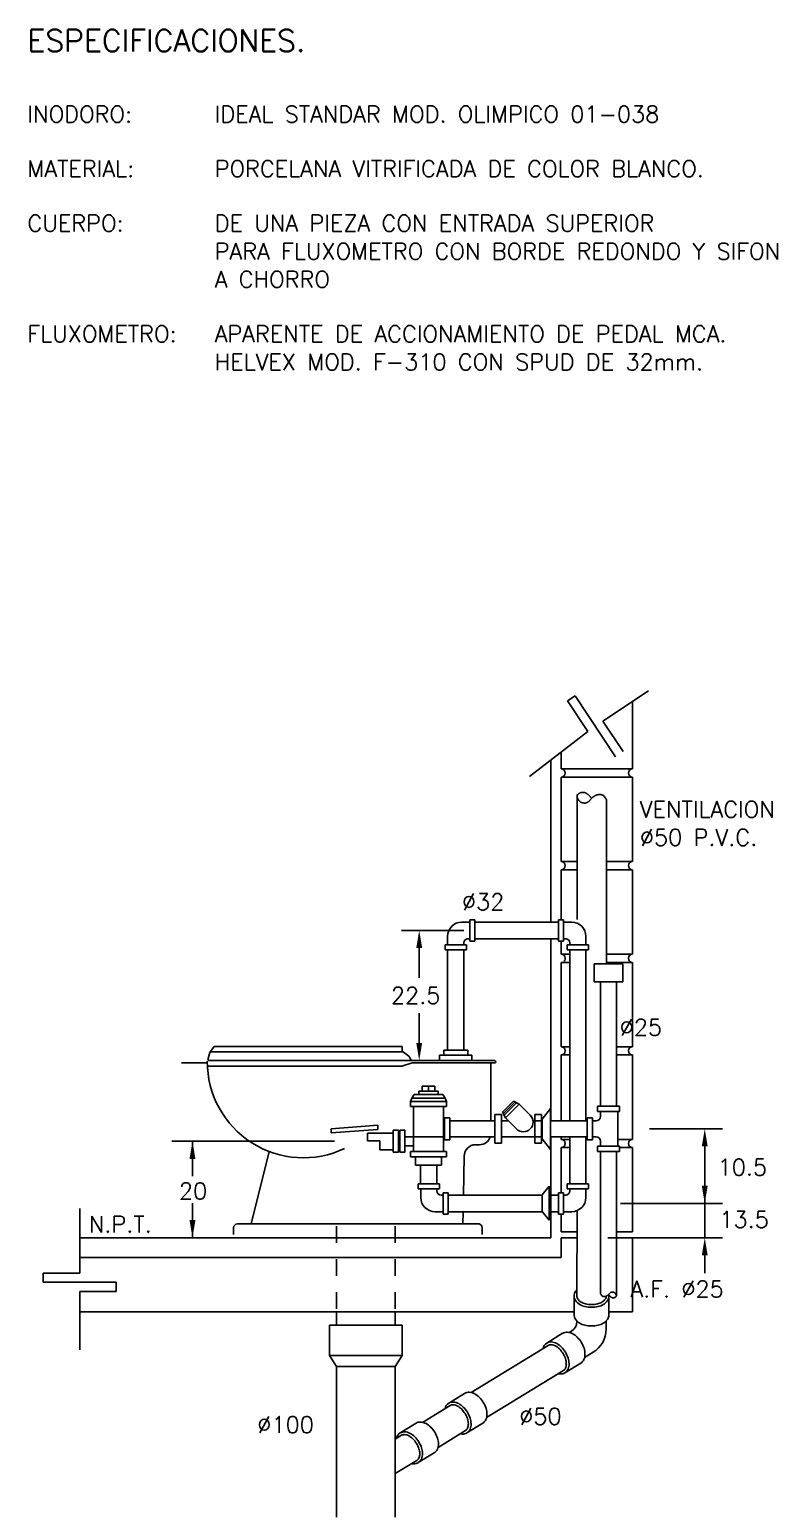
# Model space of a CAD drawing. Extents: x 145.7 to 190.5, y 293.8 to 329.7.
# Drawn here: x 173.53 to 178.06, y 320.44 to 329.41 of the extents above; entities that cross this region are included whole.
import ezdxf
from ezdxf.enums import TextEntityAlignment as Align

# ---------------------------------------------------------------- set-up
doc = ezdxf.new("R2010")
doc.units = 0
doc.header["$LTSCALE"] = 0.4
doc.header["$MEASUREMENT"] = 0
doc.linetypes.add('HIDDEN', pattern=[0.375, 0.25, -0.125])
doc.layers.add('A13', color=130, linetype='CONTINUOUS')
doc.layers.add('LETRAS', color=50, linetype='CONTINUOUS')
doc.styles.add('ROMANS', font='ROMANS.SHX', dxfattribs={"width": 1.5, "height": 0.3})

msp = doc.modelspace()

# ---------------------------------------------------------------- linework, layer by layer
at = {"layer": 'A13', "color": 20}
for p, q in [((177.2776, 325.4028), (177.0015, 325.2188)), ((176.8328, 325.3723), (176.7868, 325.3417)), ((176.7868, 325.3417), (176.9095, 325.1575)), ((177.0782, 325.004), (176.8328, 325.3723)), ((177.0015, 325.2188), (177.1242, 325.0347)), ((176.9095, 325.1575), (176.5572, 324.8834)), ((175.8857, 322.9771), (176.0026, 322.9771)), ((175.9442, 323.0076), (175.9442, 322.9771)), ((175.8349, 322.9136), (176.0535, 322.9136)), ((175.8425, 322.9339), (176.0458, 322.9339)), ((175.8578, 322.9568), (176.0306, 322.9568)), ((173.8299, 322.2666), (173.8299, 321.8744)), ((173.6086, 321.8744), (173.6086, 321.8191)), ((173.8299, 321.8744), (173.6086, 321.8744)), ((173.6086, 321.8191), (174.0512, 321.8191)), ((174.0512, 321.8191), (174.0512, 321.7638)), ((174.0512, 321.7638), (173.8299, 321.7638)), ((173.8299, 321.7638), (173.8299, 321.4095)), ((175.7838, 321.3748), (175.3448, 321.3748)), ((175.7425, 321.3087), (175.386, 321.3087))]:
    msp.add_line(p, q, dxfattribs=at)
at = {"layer": 'A13'}
for p, q in [((177.1807, 325.3383), (177.1807, 324.9295)), ((176.7484, 325.0322), (176.7484, 324.9295)), ((176.7484, 324.9295), (177.1807, 324.9295)), ((176.7484, 324.88), (176.7484, 324.3683)), ((176.7484, 324.88), (177.1807, 324.88)), ((177.1807, 324.88), (177.1807, 324.3683)), ((176.8448, 324.7639), (176.8449, 324.7652)), ((176.8448, 324.7626), (176.8448, 324.7639)), ((176.845, 324.7612), (176.8448, 324.7626)), ((176.8449, 324.7652), (176.8452, 324.7665)), ((176.8453, 324.7598), (176.845, 324.7612)), ((176.8452, 324.7665), (176.8456, 324.7678)), ((176.8457, 324.7584), (176.8453, 324.7598)), ((176.8456, 324.7678), (176.8461, 324.7691)), ((176.8462, 324.7569), (176.8457, 324.7584)), ((176.8461, 324.7691), (176.8468, 324.7704)), ((176.8468, 324.7554), (176.8462, 324.7569)), ((176.8468, 324.7704), (176.8476, 324.7718)), ((176.8474, 324.7539), (176.8468, 324.7554)), ((176.8476, 324.7718), (176.8485, 324.7732)), ((176.8485, 324.7732), (176.8496, 324.7746)), ((176.8496, 324.7746), (176.8508, 324.776)), ((176.8508, 324.776), (176.8522, 324.7774)), ((176.8522, 324.7774), (176.8537, 324.7788)), ((176.8537, 324.7788), (176.8554, 324.7801)), ((176.8554, 324.7801), (176.8572, 324.7814)), ((176.8572, 324.7814), (176.8592, 324.7825)), ((176.8592, 324.7825), (176.8613, 324.7836)), ((176.8613, 324.7836), (176.8636, 324.7845)), ((176.8636, 324.7845), (176.8659, 324.7853)), ((176.8659, 324.7853), (176.8683, 324.786)), ((176.8683, 324.786), (176.8707, 324.7866)), ((176.8707, 324.7866), (176.8732, 324.7871)), ((176.8732, 324.7871), (176.8756, 324.7874)), ((176.8756, 324.7874), (176.8781, 324.7877)), ((176.8781, 324.7877), (176.8804, 324.7878)), ((176.8804, 324.7878), (176.8827, 324.7878)), ((176.8827, 324.7878), (176.8849, 324.7876)), ((176.8849, 324.7876), (176.887, 324.7874)), ((176.887, 324.7874), (176.889, 324.7871)), ((176.889, 324.7871), (176.8909, 324.7867)), ((176.8909, 324.7867), (176.8928, 324.7862)), ((176.8928, 324.7862), (176.8946, 324.7856)), ((176.8946, 324.7856), (176.8962, 324.785)), ((176.8962, 324.785), (176.8978, 324.7842)), ((176.8978, 324.7842), (176.8994, 324.7835)), ((176.8994, 324.7835), (176.9009, 324.7826)), ((176.9009, 324.7826), (176.9023, 324.7816)), ((176.9023, 324.7816), (176.9038, 324.7806)), ((176.9038, 324.7806), (176.9054, 324.7795)), ((176.9054, 324.7795), (176.9069, 324.7782)), ((176.9069, 324.7782), (176.9086, 324.7769)), ((176.9086, 324.7769), (176.9102, 324.7755)), ((176.9102, 324.7755), (176.912, 324.774)), ((176.912, 324.774), (176.9137, 324.7725)), ((176.9137, 324.7725), (176.9154, 324.7709)), ((176.9154, 324.7709), (176.9172, 324.7693)), ((176.9172, 324.7693), (176.9188, 324.7677)), ((176.9188, 324.7677), (176.9205, 324.766)), ((176.9205, 324.766), (176.9221, 324.7643)), ((176.9221, 324.7643), (176.9236, 324.7627)), ((176.9236, 324.7627), (176.9251, 324.761)), ((176.9251, 324.761), (176.9265, 324.7592)), ((176.9265, 324.7592), (176.928, 324.7575)), ((176.928, 324.7575), (176.9295, 324.7556)), ((176.9295, 324.7556), (176.931, 324.7537)), ((176.9368, 324.7554), (176.9348, 324.7534)), ((176.939, 324.7573), (176.9368, 324.7554)), ((176.9411, 324.7592), (176.939, 324.7573)), ((176.9434, 324.761), (176.9411, 324.7592)), ((176.9456, 324.7626), (176.9434, 324.761)), ((176.948, 324.7642), (176.9456, 324.7626)), ((176.9503, 324.7656), (176.948, 324.7642)), ((176.9527, 324.767), (176.9503, 324.7656)), ((176.9551, 324.7682), (176.9527, 324.767)), ((176.9575, 324.7693), (176.9551, 324.7682)), ((176.96, 324.7703), (176.9575, 324.7693)), ((176.9625, 324.7712), (176.96, 324.7703)), ((176.9651, 324.7719), (176.9625, 324.7712)), ((176.9677, 324.7726), (176.9651, 324.7719)), ((176.9703, 324.7731), (176.9677, 324.7726)), ((176.973, 324.7736), (176.9703, 324.7731)), ((176.9757, 324.774), (176.973, 324.7736)), ((176.9785, 324.7742), (176.9757, 324.774)), ((176.9813, 324.7744), (176.9785, 324.7742)), ((176.9842, 324.7744), (176.9813, 324.7744)), ((176.9871, 324.7743), (176.9842, 324.7744)), ((176.99, 324.7739), (176.9871, 324.7743)), ((176.9929, 324.7733), (176.99, 324.7739)), ((176.9957, 324.7725), (176.9929, 324.7733)), ((176.9986, 324.7713), (176.9957, 324.7725)), ((177.0014, 324.7698), (176.9986, 324.7713)), ((177.0042, 324.7678), (177.0014, 324.7698)), ((177.0071, 324.7652), (177.0042, 324.7678)), ((177.0102, 324.7618), (177.0071, 324.7652)), ((177.0135, 324.7575), (177.0102, 324.7618)), ((177.0171, 324.7522), (177.0135, 324.7575)), ((176.8481, 324.7523), (176.8474, 324.7539)), ((176.8489, 324.7508), (176.8481, 324.7523)), ((176.8496, 324.7492), (176.8489, 324.7508)), ((176.8504, 324.7477), (176.8496, 324.7492)), ((176.8512, 324.7461), (176.8504, 324.7477)), ((176.852, 324.7446), (176.8512, 324.7461)), ((176.8529, 324.743), (176.852, 324.7446)), ((176.8538, 324.7415), (176.8529, 324.743)), ((176.8548, 324.74), (176.8538, 324.7415)), ((176.8558, 324.7386), (176.8548, 324.74)), ((176.857, 324.7371), (176.8558, 324.7386)), ((176.8583, 324.7357), (176.857, 324.7371)), ((176.8596, 324.7343), (176.8583, 324.7357)), ((176.8611, 324.733), (176.8596, 324.7343)), ((176.8627, 324.7317), (176.8611, 324.733)), ((176.8644, 324.7305), (176.8627, 324.7317)), ((176.8662, 324.7293), (176.8644, 324.7305)), ((176.8681, 324.7282), (176.8662, 324.7293)), ((176.8701, 324.7272), (176.8681, 324.7282)), ((176.8722, 324.7263), (176.8701, 324.7272)), ((176.8744, 324.7256), (176.8722, 324.7263)), ((176.8766, 324.7249), (176.8744, 324.7256)), ((176.8789, 324.7243), (176.8766, 324.7249)), ((176.8812, 324.7238), (176.8789, 324.7243)), ((176.8836, 324.7234), (176.8812, 324.7238)), ((176.886, 324.7231), (176.8836, 324.7234)), ((176.8884, 324.723), (176.886, 324.7231)), ((176.8907, 324.7229), (176.8884, 324.723)), ((176.8931, 324.723), (176.8907, 324.7229)), ((176.8954, 324.7232), (176.8931, 324.723)), ((176.8977, 324.7235), (176.8954, 324.7232)), ((176.8999, 324.7239), (176.8977, 324.7235)), ((176.9021, 324.7245), (176.8999, 324.7239)), ((176.9043, 324.7253), (176.9021, 324.7245)), ((176.9063, 324.7262), (176.9043, 324.7253)), ((176.9084, 324.7273), (176.9063, 324.7262)), ((176.9103, 324.7285), (176.9084, 324.7273)), ((176.9122, 324.7299), (176.9103, 324.7285)), ((176.9141, 324.7314), (176.9122, 324.7299)), ((176.9159, 324.733), (176.9141, 324.7314)), ((176.9177, 324.7348), (176.9159, 324.733)), ((176.9195, 324.7366), (176.9177, 324.7348)), ((176.9214, 324.7386), (176.9195, 324.7366)), ((176.9232, 324.7406), (176.9214, 324.7386)), ((176.925, 324.7427), (176.9232, 324.7406)), ((176.9269, 324.7448), (176.925, 324.7427)), ((176.9288, 324.747), (176.9269, 324.7448)), ((176.9308, 324.7491), (176.9288, 324.747)), ((176.9327, 324.7513), (176.9308, 324.7491)), ((176.931, 324.7537), (176.9326, 324.7518)), ((176.9348, 324.7534), (176.9327, 324.7513)), ((177.0211, 324.7456), (177.0171, 324.7522)), ((177.0233, 324.7417), (177.0211, 324.7456)), ((176.7484, 324.3683), (176.8447, 324.3683)), ((176.7484, 324.3188), (176.7484, 324.0157)), ((176.7484, 324.3188), (176.8447, 324.3188)), ((177.023, 324.3683), (177.1807, 324.3683)), ((177.023, 324.3188), (177.1807, 324.3188)), ((177.1807, 324.3188), (177.1807, 323.8072)), ((176.1957, 324.0012), (176.146, 324.0012)), ((176.1957, 324.0012), (176.177, 324.0012)), ((176.1957, 324.0157), (176.1957, 323.8866)), ((176.2258, 324.0157), (176.1957, 324.0157)), ((176.2258, 323.8866), (176.2258, 324.0157)), ((176.2258, 324.0012), (176.7327, 324.0012)), ((176.7327, 323.8866), (176.7327, 324.0157)), ((176.7327, 324.0157), (176.7628, 324.0157)), ((176.7628, 324.0157), (176.7628, 323.8866)), ((176.7628, 324.0012), (176.8125, 324.0012)), ((176.7628, 324.0012), (176.7815, 324.0012)), ((176.0445, 323.8632), (176.1736, 323.8632)), ((176.0445, 323.833), (176.0445, 323.8632)), ((176.0602, 323.8632), (176.0602, 323.9154)), ((176.1578, 323.8632), (176.1578, 323.8752)), ((176.1736, 323.8632), (176.1736, 323.833)), ((176.1957, 323.901), (176.177, 323.901)), ((176.1957, 323.901), (176.1837, 323.901)), ((176.1957, 323.8866), (176.2258, 323.8866)), ((176.2258, 323.901), (176.7327, 323.901)), ((176.7628, 323.8866), (176.7327, 323.8866)), ((176.7484, 323.8866), (176.7484, 323.8072)), ((176.7628, 323.901), (176.7748, 323.901)), ((176.7628, 323.901), (176.7815, 323.901)), ((176.914, 323.8632), (176.7849, 323.8632)), ((176.7849, 323.8632), (176.7849, 323.833)), ((176.8007, 323.8632), (176.8007, 323.8752)), ((176.8983, 323.8632), (176.8983, 323.9154)), ((176.914, 323.833), (176.914, 323.8632)), ((176.1736, 323.833), (176.0445, 323.833)), ((176.0602, 323.2246), (176.0602, 323.833)), ((176.1578, 323.2246), (176.1578, 323.833)), ((176.7484, 323.8072), (176.8007, 323.8072)), ((176.7849, 323.833), (176.914, 323.833)), ((176.8007, 322.7967), (176.8007, 323.833)), ((176.8983, 322.7967), (176.8983, 323.833)), ((177.023, 323.8072), (177.1807, 323.8072)), ((176.7484, 323.7576), (176.8007, 323.7576)), ((176.7484, 323.7576), (176.7484, 323.246)), ((177.023, 323.7576), (177.1807, 323.7576)), ((177.1807, 323.7576), (177.1807, 323.246)), ((174.6445, 323.2486), (174.6178, 323.2107)), ((175.7839, 323.2486), (174.6445, 323.2486)), ((175.7839, 323.2486), (175.7839, 323.2143)), ((176.7484, 323.246), (176.8007, 323.246)), ((177.0852, 323.246), (177.1807, 323.246)), ((174.6033, 323.148), (174.4459, 323.148)), ((174.6178, 323.2107), (174.6056, 323.1662)), ((176.3428, 323.1628), (174.6056, 323.1628)), ((175.7839, 323.2143), (174.6204, 323.2143)), ((175.8459, 323.1479), (175.7824, 323.1285)), ((176.3428, 323.1479), (175.8459, 323.1479)), ((176.0118, 323.1946), (176.2062, 323.1946)), ((176.0118, 323.1628), (176.0118, 323.1946)), ((176.2062, 323.1628), (176.0118, 323.1628)), ((176.0364, 323.2246), (176.1817, 323.2246)), ((176.0364, 323.1946), (176.0364, 323.2246)), ((176.1817, 323.1946), (176.0364, 323.1946)), ((176.1817, 323.2246), (176.1817, 323.1946)), ((176.2062, 323.1946), (176.2062, 323.1628)), ((176.3218, 323.1479), (176.3218, 322.7967)), ((176.7484, 323.1965), (176.7484, 322.7967)), ((176.7484, 323.1965), (176.8007, 323.1965)), ((177.0832, 323.1965), (177.1807, 323.1965)), ((177.1807, 323.1965), (177.1807, 322.6848)), ((175.7824, 323.1285), (174.6056, 323.1285)), ((175.8857, 322.9771), (175.8857, 322.9568)), ((175.906, 323.0076), (175.906, 322.9771)), ((175.906, 323.0076), (175.9823, 323.0076)), ((175.9823, 323.0076), (175.9823, 322.9771)), ((176.0026, 322.9771), (176.0026, 322.9568)), ((175.8349, 322.9136), (175.8425, 322.9339)), ((175.8349, 322.9136), (175.8349, 322.8831)), ((175.8349, 322.8831), (175.8705, 322.8831)), ((175.8425, 322.9339), (175.8578, 322.9568)), ((175.8542, 322.8831), (176.0342, 322.8831)), ((175.8542, 322.6103), (175.8542, 322.8831)), ((176.0179, 322.8831), (175.8705, 322.8831)), ((176.0179, 322.8831), (176.0535, 322.8831)), ((176.0306, 322.9568), (176.0458, 322.9339)), ((176.0342, 322.8831), (176.0342, 322.6103)), ((176.0458, 322.9339), (176.0535, 322.9136)), ((176.0535, 322.9136), (176.0535, 322.8831)), ((176.3928, 322.849), (176.4595, 322.9156)), ((176.3973, 322.8402), (176.4682, 322.9111)), ((176.4029, 322.8305), (176.4779, 322.9055)), ((176.4102, 322.8149), (176.4935, 322.8982)), ((176.4935, 322.8982), (176.4595, 322.9156)), ((176.4935, 322.8982), (176.5607, 322.831)), ((176.6328, 322.8076), (176.684, 322.8714)), ((176.684, 322.6235), (176.684, 322.8714)), ((176.0734, 322.7967), (176.3461, 322.7967)), ((176.3868, 322.7967), (176.4284, 322.7967)), ((176.4102, 322.8149), (176.3928, 322.849)), ((176.4774, 322.7477), (176.4102, 322.8149)), ((176.5775, 322.7967), (176.5878, 322.7967)), ((176.5775, 322.7967), (176.6328, 322.7967)), ((176.6328, 322.6874), (176.6328, 322.8076)), ((176.684, 322.7967), (176.907, 322.7967)), ((176.9383, 322.7967), (176.9611, 322.7967)), ((176.9875, 322.8545), (176.9875, 322.8232)), ((177.0914, 322.8545), (177.0914, 322.6433)), ((175.3549, 322.7493), (175.6375, 322.7704)), ((175.3549, 322.7235), (175.3549, 322.7493)), ((175.6375, 322.7445), (175.3549, 322.7235)), ((175.5739, 322.7221), (175.5739, 322.6754)), ((175.7309, 322.7221), (175.5739, 322.7221)), ((175.6375, 322.7704), (175.6375, 322.7445)), ((175.7695, 322.701), (175.7621, 322.701)), ((175.8542, 322.701), (175.8008, 322.701)), ((176.0342, 322.701), (175.8542, 322.701)), ((176.0734, 322.701), (176.3461, 322.701)), ((176.3868, 322.701), (176.6328, 322.701)), ((176.684, 322.701), (176.907, 322.701)), ((176.7484, 322.701), (176.7484, 322.6848)), ((176.8007, 322.4148), (176.8007, 322.701)), ((176.8983, 322.4148), (176.8983, 322.701)), ((176.9383, 322.701), (176.9611, 322.701)), ((174.9776, 322.6114), (174.8682, 322.172)), ((175.5739, 322.6754), (175.6495, 322.6754)), ((175.6495, 322.6754), (175.6495, 322.621)), ((175.6495, 322.621), (175.7309, 322.621)), ((175.7695, 322.6456), (175.7621, 322.6456)), ((175.8542, 322.6456), (175.8008, 322.6456)), ((175.8349, 322.6103), (175.8349, 322.5792)), ((175.8349, 322.6103), (176.0535, 322.6103)), ((176.0535, 322.6103), (176.0535, 322.5792)), ((176.2532, 322.6522), (176.2288, 322.6522)), ((176.6328, 322.6874), (176.684, 322.6235)), ((176.7484, 322.6848), (176.8007, 322.6848)), ((176.7484, 322.6353), (176.7484, 322.3612)), ((176.7484, 322.6353), (176.8007, 322.6353)), ((176.8983, 322.6848), (176.907, 322.6848)), ((176.9875, 322.6746), (176.9875, 322.6433)), ((177.0914, 322.6848), (177.1807, 322.6848)), ((177.1024, 322.6353), (177.1807, 322.6353)), ((177.1807, 322.6353), (177.1807, 322.1236)), ((176.0535, 322.5792), (175.8349, 322.5792)), ((175.8656, 322.5288), (175.8656, 322.5792)), ((175.8656, 322.5792), (176.0227, 322.5792)), ((176.0227, 322.5288), (175.8656, 322.5288)), ((175.8963, 322.4148), (175.8963, 322.5288)), ((175.994, 322.4148), (175.994, 322.5288)), ((176.0227, 322.5792), (176.0227, 322.5288)), ((176.1558, 322.3468), (176.1602, 322.5836)), ((175.8816, 322.4148), (175.8816, 322.3847)), ((176.0107, 322.4148), (175.8816, 322.4148)), ((175.8816, 322.3847), (176.0107, 322.3847)), ((175.8973, 322.3847), (175.8973, 322.3324)), ((175.9949, 322.3847), (175.9949, 322.3726)), ((176.0107, 322.3847), (176.0107, 322.4148)), ((176.0328, 322.3468), (176.0208, 322.3468)), ((176.0328, 322.3612), (176.0629, 322.3612)), ((176.0328, 322.2321), (176.0328, 322.3612)), ((176.0629, 322.3612), (176.0629, 322.2321)), ((176.0629, 322.3468), (176.6335, 322.3468)), ((176.6335, 322.3482), (176.6762, 322.4014)), ((176.6335, 322.248), (176.6335, 322.3482)), ((176.6762, 322.1948), (176.6762, 322.4014)), ((176.6762, 322.3468), (176.7327, 322.3468)), ((176.7327, 322.3612), (176.7327, 322.2321)), ((176.7628, 322.3612), (176.7327, 322.3612)), ((176.7628, 322.2321), (176.7628, 322.3612)), ((176.7628, 322.3468), (176.7815, 322.3468)), ((176.7628, 322.3468), (176.7748, 322.3468)), ((176.7849, 322.4148), (176.914, 322.4148)), ((176.7849, 322.3847), (176.7849, 322.4148)), ((176.914, 322.3847), (176.7849, 322.3847)), ((176.8007, 322.3847), (176.8007, 322.3726)), ((176.8983, 322.3847), (176.8983, 322.3324)), ((176.914, 322.4148), (176.914, 322.3847)), ((176.0328, 322.2466), (175.9831, 322.2466)), ((176.0629, 322.2466), (176.6347, 322.2466)), ((176.1526, 322.172), (176.154, 322.2466)), ((176.6335, 322.248), (176.6762, 322.1948)), ((176.6762, 322.2466), (176.7327, 322.2466)), ((176.7628, 322.2466), (176.7815, 322.2466)), ((176.7628, 322.2466), (176.8125, 322.2466)), ((176.2524, 322.172), (174.7888, 322.172)), ((176.0629, 322.2321), (176.0328, 322.2321)), ((176.7327, 322.2321), (176.7628, 322.2321)), ((176.7484, 322.2321), (176.7484, 322.1236)), ((174.7623, 322.1491), (174.7623, 322.1076)), ((176.2695, 322.1491), (176.2695, 322.1076)), ((176.7484, 322.1236), (176.8444, 322.1236)), ((177.0852, 322.1236), (177.1807, 322.1236)), ((176.8268, 321.6221), (176.8271, 321.7354)), ((176.9871, 321.7496), (176.9882, 321.7474)), ((176.9882, 321.7474), (176.9904, 321.7439)), ((176.9904, 321.7439), (176.9923, 321.741)), ((176.9923, 321.741), (176.9941, 321.7387)), ((176.9941, 321.7387), (176.9958, 321.7369)), ((176.9958, 321.7369), (176.9974, 321.7355)), ((176.9974, 321.7355), (176.9989, 321.7344)), ((176.9989, 321.7344), (177.0004, 321.7336)), ((177.0004, 321.7336), (177.0019, 321.7329)), ((177.0019, 321.7329), (177.0035, 321.7325)), ((177.0035, 321.7325), (177.005, 321.7322)), ((177.005, 321.7322), (177.0066, 321.732)), ((177.0066, 321.732), (177.0081, 321.7319)), ((177.0081, 321.7319), (177.0097, 321.7319)), ((177.0097, 321.7319), (177.0112, 321.732)), ((177.0112, 321.732), (177.0127, 321.7321)), ((177.0127, 321.7321), (177.0142, 321.7323)), ((177.0142, 321.7323), (177.0156, 321.7326)), ((177.0156, 321.7326), (177.017, 321.7329)), ((177.017, 321.7329), (177.0184, 321.7332)), ((177.0184, 321.7332), (177.0198, 321.7337)), ((177.0198, 321.7337), (177.0212, 321.7341)), ((177.0212, 321.7341), (177.0225, 321.7346)), ((177.0225, 321.7346), (177.0238, 321.7352)), ((177.0238, 321.7352), (177.0251, 321.7359)), ((177.0251, 321.7359), (177.0264, 321.7366)), ((177.0264, 321.7366), (177.0277, 321.7374)), ((177.0277, 321.7374), (177.0289, 321.7382)), ((177.0289, 321.7382), (177.0301, 321.7391)), ((177.0301, 321.7391), (177.0313, 321.7401)), ((177.0313, 321.7401), (177.0325, 321.7411)), ((177.0325, 321.7411), (177.0337, 321.7422)), ((177.0337, 321.7422), (177.0348, 321.7432)), ((177.0348, 321.7432), (177.0359, 321.7444)), ((177.0359, 321.7444), (177.0369, 321.7455)), ((177.0368, 321.743), (177.0359, 321.7441)), ((177.0376, 321.742), (177.0368, 321.743)), ((177.0369, 321.7455), (177.038, 321.7467)), ((177.0384, 321.741), (177.0376, 321.742)), ((177.038, 321.7467), (177.039, 321.7478)), ((177.0381, 321.6216), (177.0383, 321.7409)), ((177.0392, 321.7401), (177.0384, 321.741)), ((177.039, 321.7478), (177.04, 321.749)), ((177.04, 321.7391), (177.0392, 321.7401)), ((177.04, 321.749), (177.041, 321.7501)), ((177.0408, 321.7382), (177.04, 321.7391)), ((177.0416, 321.7373), (177.0408, 321.7382)), ((177.041, 321.7501), (177.042, 321.7512)), ((177.0425, 321.7364), (177.0416, 321.7373)), ((177.042, 321.7512), (177.043, 321.7523)), ((177.0434, 321.7355), (177.0425, 321.7364)), ((177.043, 321.7523), (177.044, 321.7533)), ((177.0443, 321.7347), (177.0434, 321.7355)), ((177.044, 321.7533), (177.0449, 321.7542)), ((177.0452, 321.7338), (177.0443, 321.7347)), ((177.0449, 321.7542), (177.0459, 321.7551)), ((177.0461, 321.7329), (177.0452, 321.7338)), ((177.0459, 321.7551), (177.0469, 321.7559)), ((177.0471, 321.7321), (177.0461, 321.7329)), ((177.0469, 321.7559), (177.048, 321.7566)), ((177.048, 321.7313), (177.0471, 321.7321)), ((177.048, 321.7566), (177.049, 321.7573)), ((177.0489, 321.7305), (177.048, 321.7313)), ((177.0498, 321.7298), (177.0489, 321.7305)), ((177.049, 321.7573), (177.0501, 321.7579)), ((177.0506, 321.7292), (177.0498, 321.7298)), ((177.0501, 321.7579), (177.0512, 321.7584)), ((177.0514, 321.7286), (177.0506, 321.7292)), ((177.0512, 321.7584), (177.0524, 321.7588)), ((177.0523, 321.728), (177.0514, 321.7286)), ((177.0531, 321.7275), (177.0523, 321.728)), ((177.0524, 321.7588), (177.0536, 321.7591)), ((177.0539, 321.727), (177.0531, 321.7275)), ((177.0536, 321.7591), (177.0548, 321.7593)), ((177.0547, 321.7266), (177.0539, 321.727)), ((177.0555, 321.7262), (177.0547, 321.7266)), ((177.0548, 321.7593), (177.056, 321.7595)), ((177.0564, 321.7259), (177.0555, 321.7262)), ((177.056, 321.7595), (177.0572, 321.7596)), ((177.0574, 321.7256), (177.0564, 321.7259)), ((177.0572, 321.7596), (177.0585, 321.7597)), ((177.0584, 321.7253), (177.0574, 321.7256)), ((177.0594, 321.7251), (177.0584, 321.7253)), ((177.0585, 321.7597), (177.0598, 321.7596)), ((177.0605, 321.7249), (177.0594, 321.7251)), ((177.0598, 321.7596), (177.0611, 321.7595)), ((177.0617, 321.7248), (177.0605, 321.7249)), ((177.0611, 321.7595), (177.0623, 321.7594)), ((177.0629, 321.7247), (177.0617, 321.7248)), ((177.0623, 321.7594), (177.0636, 321.7592)), ((177.0641, 321.7247), (177.0629, 321.7247)), ((177.0636, 321.7592), (177.0649, 321.7589)), ((177.0653, 321.7248), (177.0641, 321.7247)), ((177.0649, 321.7589), (177.0661, 321.7586)), ((177.0666, 321.7249), (177.0653, 321.7248)), ((177.0661, 321.7586), (177.0673, 321.7582)), ((177.068, 321.7251), (177.0666, 321.7249)), ((177.0673, 321.7582), (177.0685, 321.7578)), ((177.0693, 321.7253), (177.068, 321.7251)), ((177.0685, 321.7578), (177.0696, 321.7573)), ((177.0706, 321.7256), (177.0693, 321.7253)), ((177.0696, 321.7573), (177.0707, 321.7568)), ((177.0719, 321.726), (177.0706, 321.7256)), ((177.0707, 321.7568), (177.0717, 321.7562)), ((177.0717, 321.7562), (177.0727, 321.7556)), ((177.0732, 321.7265), (177.0719, 321.726)), ((177.0727, 321.7556), (177.0736, 321.7549)), ((177.0744, 321.727), (177.0732, 321.7265)), ((177.0736, 321.7549), (177.0745, 321.7542)), ((177.0755, 321.7275), (177.0744, 321.727)), ((177.0745, 321.7542), (177.0753, 321.7535)), ((177.0753, 321.7535), (177.076, 321.7528)), ((177.0766, 321.7282), (177.0755, 321.7275)), ((177.076, 321.7528), (177.0767, 321.752)), ((177.0775, 321.7288), (177.0766, 321.7282)), ((177.0767, 321.752), (177.0773, 321.7512)), ((177.0773, 321.7512), (177.0779, 321.7504)), ((177.0784, 321.7295), (177.0775, 321.7288)), ((177.0779, 321.7504), (177.0784, 321.7496)), ((177.0784, 321.7496), (177.0789, 321.7488)), ((177.0793, 321.7303), (177.0784, 321.7295)), ((177.0789, 321.7488), (177.0794, 321.748)), ((177.08, 321.731), (177.0793, 321.7303)), ((177.0794, 321.748), (177.0798, 321.7471)), ((177.0798, 321.7471), (177.0802, 321.7463)), ((177.0807, 321.7318), (177.08, 321.731)), ((177.0802, 321.7463), (177.0807, 321.7455)), ((177.0807, 321.7455), (177.0811, 321.7446)), ((177.0813, 321.7326), (177.0807, 321.7318)), ((177.0811, 321.7446), (177.0815, 321.7438)), ((177.0818, 321.7333), (177.0813, 321.7326)), ((177.0815, 321.7438), (177.0819, 321.743)), ((177.0822, 321.734), (177.0818, 321.7333)), ((177.0819, 321.743), (177.0822, 321.7421)), ((177.0822, 321.7421), (177.0825, 321.7413)), ((177.0826, 321.7348), (177.0822, 321.734)), ((177.0825, 321.7413), (177.0828, 321.7405)), ((177.0828, 321.7355), (177.0826, 321.7348)), ((177.0828, 321.7405), (177.083, 321.7398)), ((177.0831, 321.7362), (177.0828, 321.7355)), ((177.083, 321.7398), (177.0832, 321.739)), ((177.0832, 321.7368), (177.0831, 321.7362)), ((177.0832, 321.739), (177.0833, 321.7383)), ((177.0833, 321.7375), (177.0832, 321.7368)), ((177.0833, 321.7383), (177.0833, 321.7375)), ((175.386, 321.6395), (175.386, 321.5596)), ((175.7425, 321.6395), (175.7425, 321.5596)), ((175.3448, 321.5596), (175.3448, 321.3748)), ((175.7838, 321.5596), (175.3448, 321.5596)), ((175.7838, 321.5596), (175.7838, 321.3748)), ((176.8431, 321.5795), (176.8431, 321.5854)), ((177.0213, 321.5349), (177.0214, 321.5848)), ((176.6692, 321.4361), (176.203, 321.1504)), ((176.7572, 321.5094), (176.6606, 321.4502)), ((176.8116, 321.5234), (176.7972, 321.5145)), ((175.386, 321.3087), (175.3448, 321.3748)), ((175.7838, 321.3748), (175.7425, 321.3087)), ((176.9425, 321.3945), (176.8903, 321.3625)), ((175.386, 321.3087), (175.386, 320.3961)), ((175.7425, 321.3087), (175.7425, 320.3961)), ((176.7623, 321.2841), (176.2962, 320.9984)), ((176.8676, 321.3292), (176.771, 321.27)), ((176.163, 321.1453), (176.0614, 321.083)), ((176.0751, 321.072), (175.9087, 320.97)), ((175.8687, 320.9649), (175.7671, 320.9026)), ((176.1682, 320.92), (176.0019, 320.818)), ((176.2734, 320.9651), (176.1768, 320.9059)), ((175.7808, 320.8916), (175.7425, 320.8682)), ((175.7808, 320.8916), (175.7671, 320.8832)), ((175.8739, 320.7396), (175.7425, 320.6591)), ((175.9791, 320.7848), (175.8825, 320.7256))]:
    msp.add_line(p, q, dxfattribs=at)
at = {"layer": 'A13', "color": 50}
for p, q in [((176.6856, 324.9833), (176.6856, 324.0012)), ((176.6856, 323.901), (176.6856, 322.7967)), ((176.6856, 322.701), (176.6856, 322.0888)), ((173.8299, 322.0888), (176.6856, 322.0888))]:
    msp.add_line(p, q, dxfattribs=at)
at = {"layer": 'A13', "linetype": 'Continuous'}
for p, q in [((176.8447, 324.0182), (176.8447, 324.7757)), ((177.023, 323.7492), (177.023, 324.7423)), ((176.949, 323.7492), (177.1217, 323.7492)), ((176.949, 323.6385), (176.949, 323.7492)), ((177.1217, 323.7492), (177.1217, 323.6385)), ((177.1217, 323.6385), (176.949, 323.6385)), ((176.9875, 323.6385), (176.9875, 322.8857)), ((177.0832, 323.6385), (177.0832, 322.8857)), ((177.1024, 322.8857), (176.9683, 322.8857)), ((176.9683, 322.8857), (176.9683, 322.8545)), ((177.1024, 322.8545), (177.1024, 322.8857)), ((176.0421, 322.8159), (176.0734, 322.8159)), ((176.0421, 322.7748), (176.0421, 322.8159)), ((176.0421, 322.7033), (176.0421, 322.7944)), ((176.0734, 322.8159), (176.0734, 322.6819)), ((176.3461, 322.8358), (176.3868, 322.8358)), ((176.3461, 322.7824), (176.3461, 322.8358)), ((176.3461, 322.6895), (176.3461, 322.8079)), ((176.3868, 322.8358), (176.3868, 322.6616)), ((176.5878, 322.8358), (176.6284, 322.8358)), ((176.5878, 322.7824), (176.5878, 322.8358)), ((176.5878, 322.6895), (176.5878, 322.8079)), ((176.6284, 322.8358), (176.6284, 322.6616)), ((176.907, 322.6819), (176.907, 322.8159)), ((176.907, 322.8159), (176.9383, 322.8159)), ((176.9383, 322.8159), (176.9383, 322.6819)), ((176.9683, 322.8545), (177.1024, 322.8545)), ((175.7309, 322.7404), (175.7621, 322.7404)), ((175.7309, 322.6993), (175.7309, 322.7404)), ((175.7309, 322.6278), (175.7309, 322.7189)), ((175.7621, 322.7404), (175.7621, 322.6064)), ((175.7695, 322.7404), (175.8008, 322.7404)), ((175.7695, 322.6993), (175.7695, 322.7404)), ((175.7695, 322.6278), (175.7695, 322.7189)), ((175.8008, 322.7404), (175.8008, 322.6064)), ((176.0421, 322.6819), (176.0421, 322.7168)), ((176.3461, 322.6616), (176.3461, 322.7069)), ((176.5878, 322.6616), (176.5878, 322.7069)), ((175.7309, 322.6064), (175.7309, 322.6413)), ((175.7621, 322.6064), (175.7309, 322.6064)), ((175.7695, 322.6064), (175.7695, 322.6413)), ((175.8008, 322.6064), (175.7695, 322.6064)), ((176.0734, 322.6819), (176.0421, 322.6819)), ((176.3868, 322.6616), (176.3461, 322.6616)), ((176.6284, 322.6616), (176.5878, 322.6616)), ((176.9383, 322.6819), (176.907, 322.6819)), ((176.9683, 322.612), (176.9683, 322.6433)), ((176.9683, 322.6433), (177.1024, 322.6433)), ((177.1024, 322.612), (176.9683, 322.612)), ((176.9875, 322.612), (176.9875, 321.7488)), ((177.0832, 322.612), (177.0832, 321.7372)), ((177.1024, 322.6433), (177.1024, 322.612)), ((176.8436, 321.7354), (176.8447, 322.2529))]:
    msp.add_line(p, q, dxfattribs=at)
at = {"layer": 'A13', "color": 20, "linetype": 'ByBlock'}
for p, q in [((176.1586, 323.9511), (175.7809, 323.9511)), ((175.8878, 323.8442), (175.8878, 323.6639)), ((175.8878, 323.2698), (175.8878, 323.45)), ((177.2835, 322.7489), (177.7259, 322.7489)), ((174.3872, 322.6734), (175.3748, 322.6734)), ((174.5132, 322.6734), (174.5132, 322.4621)), ((177.619, 322.6419), (177.619, 322.0888)), ((177.619, 322.4036), (177.619, 322.5106)), ((174.5132, 322.2979), (174.5132, 322.0888)), ((177.108, 322.2967), (177.7259, 322.2967)), ((177.108, 322.2967), (177.7259, 322.2967)), ((173.925, 322.0888), (174.6201, 322.0888)), ((177.0308, 322.0888), (177.7259, 322.0888)), ((177.619, 321.9818), (177.619, 321.8749))]:
    msp.add_line(p, q, dxfattribs=at)
at = {"layer": 'A13', "linetype": 'ByBlock'}
msp.add_line((176.1586, 323.1628), (175.7809, 323.1628), dxfattribs=at)
at = {"layer": 'A13', "linetype": 'HIDDEN'}
for p, q in [((175.386, 322.1585), (175.386, 321.6395)), ((175.7425, 322.1585), (175.7425, 321.6395))]:
    msp.add_line(p, q, dxfattribs=at)
at = {"layer": 'A13', "color": 90}
for p, q in [((176.7484, 322.0888), (176.7484, 321.9696)), ((176.7484, 322.0888), (176.8444, 322.0888)), ((177.0852, 322.0888), (177.1807, 322.0888)), ((177.1807, 322.0888), (177.1807, 321.6395)), ((173.8299, 321.9696), (176.7484, 321.9696)), ((173.8299, 321.6395), (176.8268, 321.6395)), ((177.0381, 321.6395), (177.1807, 321.6395))]:
    msp.add_line(p, q, dxfattribs=at)
at = {"layer": 'A13'}
for centre, radius, start, end in [((176.7484, 324.9048), 0.0248, 270, 90), ((177.1807, 324.9048), 0.0248, 90, 270), ((176.7484, 324.3436), 0.0248, 270, 90), ((177.1807, 324.3436), 0.0248, 90, 270), ((176.146, 323.9154), 0.0858, 90, 180), ((176.8125, 323.9154), 0.0858, 0, 90), ((176.1837, 323.8752), 0.0258, 90, 180), ((176.7748, 323.8752), 0.0258, 0, 90), ((176.7484, 323.7824), 0.0248, 311.95041, 90), ((177.1807, 323.7824), 0.0248, 90, 270), ((176.7484, 323.2212), 0.0248, 270, 90), ((177.1807, 323.2212), 0.0248, 90, 270), ((175.1851, 323.155), 0.5819, 179.63045, 295.49048), ((175.7448, 323.1197), 0.1046, 24.36369, 68.06874), ((176.344, 323.1554), 0.00754, 260.72144, 99.27856), ((176.5191, 322.7894), 0.0589, 225, 45), ((176.9611, 322.8232), 0.0264, 270, 360), ((176.2532, 322.7208), 0.0686, 270, 343.27046), ((176.9611, 322.6746), 0.0264, 360, 90), ((176.2288, 322.5836), 0.0686, 90, 180), ((176.7484, 322.66), 0.0248, 270, 90), ((177.1807, 322.66), 0.0248, 90, 270), ((175.9831, 322.3324), 0.0858, 180, 270), ((176.0208, 322.3726), 0.0258, 180, 270), ((176.7748, 322.3726), 0.0258, 270, 360), ((176.8125, 322.3324), 0.0858, 270, 0), ((174.7852, 322.1491), 0.0229, 90, 180), ((176.2467, 322.1491), 0.0229, 360, 90), ((176.8745, 321.7353), 0.0474, 144.25908, 179.87128), ((176.8745, 321.7353), 0.0474, 179.87128, 215.48349), ((176.9023, 321.7551), 0.0816, 215.48349, 239.83019), ((176.9022, 321.7154), 0.0816, 135.87517, 144.25908), ((176.8745, 321.7353), 0.0309, 179.87128, 215.48349), ((176.9023, 321.7551), 0.0651, 215.48349, 239.83019), ((176.9632, 321.755), 0.0651, 299.91238, 324.25908), ((176.9632, 321.755), 0.0816, 299.91238, 324.25908), ((176.9909, 321.735), 0.0309, 324.25908, 359.87128), ((176.9909, 321.735), 0.0474, 324.25908, 359.87128), ((176.9909, 321.735), 0.0474, 359.87128, 13.0024), ((176.8742, 321.622), 0.0474, 179.87128, 215.48349), ((176.9207, 321.7868), 0.1183, 239.83019, 256.40033), ((176.9207, 321.7868), 0.1018, 239.83019, 256.40033), ((176.9329, 321.8372), 0.1701, 256.40033, 269.87128), ((176.9329, 321.8372), 0.1536, 256.40033, 269.87128), ((176.9329, 321.8372), 0.1701, 269.87128, 283.34224), ((176.9329, 321.8372), 0.1536, 269.87128, 283.34224), ((176.9449, 321.7868), 0.1018, 283.34224, 299.91238), ((176.9449, 321.7868), 0.1183, 283.34224, 299.91238), ((176.9906, 321.6218), 0.0474, 324.25908, 359.87128), ((176.7771, 321.5797), 0.066, 301.50236, 359.87128), ((176.902, 321.6418), 0.0816, 215.48349, 239.83019), ((176.9205, 321.6736), 0.1183, 239.83019, 256.40033), ((176.9327, 321.724), 0.1701, 256.40033, 269.87128), ((176.9327, 321.724), 0.1701, 269.87128, 283.34224), ((176.8562, 321.5352), 0.1651, 301.50236, 359.87128), ((176.9446, 321.6735), 0.1183, 283.34224, 299.91238), ((176.9629, 321.6417), 0.0816, 299.91238, 324.25908), ((176.6854, 321.4097), 0.0474, 121.50236, 170.80416), ((176.6854, 321.4097), 0.0474, 85.89016, 121.50236), ((176.6854, 321.4097), 0.0309, 85.89016, 121.50236), ((176.6829, 321.3757), 0.0651, 61.54346, 85.89016), ((176.6829, 321.3757), 0.0816, 61.54346, 85.89016), ((176.6654, 321.3434), 0.1183, 44.97332, 61.54346), ((176.782, 321.4689), 0.0474, 85.89016, 121.50236), ((176.7795, 321.4349), 0.0816, 61.54346, 85.89016), ((176.762, 321.4026), 0.1183, 44.97332, 61.54346), ((176.7253, 321.366), 0.1701, 31.50236, 44.97332), ((176.7253, 321.366), 0.1701, 18.03141, 31.50236), ((176.6654, 321.3434), 0.1018, 44.97332, 61.54346), ((176.6287, 321.3068), 0.1536, 31.50236, 44.97332), ((176.6287, 321.3068), 0.1701, 31.50236, 44.97332), ((176.6287, 321.3068), 0.1536, 18.03141, 31.50236), ((176.6287, 321.3068), 0.1701, 18.03141, 31.50236), ((176.678, 321.3228), 0.1018, 1.46127, 18.03141), ((176.678, 321.3228), 0.1183, 1.46127, 18.03141), ((176.8428, 321.3697), 0.0474, 301.50236, 337.11457), ((176.8113, 321.383), 0.0816, 337.11457, 1.46127), ((176.7746, 321.382), 0.1183, 1.46127, 18.03141), ((176.7486, 321.3445), 0.0816, 257.50625, 265.89016), ((176.7462, 321.3105), 0.0474, 265.89016, 301.50236), ((176.7462, 321.3105), 0.0309, 301.50236, 337.11457), ((176.7462, 321.3105), 0.0474, 301.50236, 337.11457), ((176.7147, 321.3238), 0.0651, 337.11457, 1.46127), ((176.7147, 321.3238), 0.0816, 337.11457, 1.46127), ((176.0912, 321.0456), 0.0474, 121.50236, 170.80416), ((176.0912, 321.0456), 0.0474, 85.89016, 121.50236), ((176.0912, 321.0456), 0.0309, 85.89016, 121.50236), ((176.0888, 321.0116), 0.0651, 61.54346, 85.89016), ((176.0888, 321.0116), 0.0816, 61.54346, 85.89016), ((176.0713, 320.9793), 0.1183, 44.97332, 61.54346), ((176.1878, 321.1048), 0.0474, 85.89016, 121.50236), ((176.1854, 321.0708), 0.0816, 61.54346, 85.89016), ((176.1679, 321.0385), 0.1183, 44.97332, 61.54346), ((176.1312, 321.0019), 0.1701, 31.50236, 44.97332), ((176.1312, 321.0019), 0.1701, 18.03141, 31.50236), ((176.0713, 320.9793), 0.1018, 44.97332, 61.54346), ((176.0346, 320.9427), 0.1536, 31.50236, 44.97332), ((176.0346, 320.9427), 0.1701, 31.50236, 44.97332), ((176.0346, 320.9427), 0.1536, 18.03141, 31.50236), ((176.0346, 320.9427), 0.1701, 18.03141, 31.50236), ((176.0839, 320.9587), 0.1018, 1.46127, 18.03141), ((176.0839, 320.9587), 0.1183, 1.46127, 18.03141), ((176.2486, 321.0056), 0.0474, 301.50236, 337.11457), ((176.2172, 321.0188), 0.0816, 337.11457, 1.46127), ((176.1805, 321.0179), 0.1183, 1.46127, 18.03141), ((175.7969, 320.8652), 0.0474, 121.50236, 170.80416), ((175.7969, 320.8652), 0.0474, 85.89016, 121.50236), ((175.7945, 320.8312), 0.0816, 61.54346, 85.89016), ((175.777, 320.7989), 0.1183, 44.97332, 61.54346), ((175.8935, 320.9244), 0.0474, 85.89016, 121.50236), ((175.8911, 320.8904), 0.0816, 61.54346, 85.89016), ((175.8736, 320.8581), 0.1183, 44.97332, 61.54346), ((175.8369, 320.8215), 0.1701, 31.50236, 44.97332), ((175.8369, 320.8215), 0.1701, 18.03141, 31.50236), ((176.1545, 320.9804), 0.0816, 257.50625, 265.89016), ((176.1521, 320.9464), 0.0474, 265.89016, 301.50236), ((176.1521, 320.9464), 0.0309, 301.50236, 337.11457), ((176.1521, 320.9464), 0.0474, 301.50236, 337.11457), ((176.1206, 320.9596), 0.0651, 337.11457, 1.46127), ((176.1206, 320.9596), 0.0816, 337.11457, 1.46127), ((175.7969, 320.8652), 0.0309, 85.89016, 121.50236), ((175.7945, 320.8312), 0.0651, 61.54346, 85.89016), ((175.777, 320.7989), 0.1018, 44.97332, 61.54346), ((175.7403, 320.7623), 0.1536, 31.50236, 44.97332), ((175.7403, 320.7623), 0.1701, 31.50236, 44.97332), ((175.7403, 320.7623), 0.1536, 18.03141, 31.50236), ((175.7403, 320.7623), 0.1701, 18.03141, 31.50236), ((175.7896, 320.7783), 0.1018, 1.46127, 18.03141), ((175.7896, 320.7783), 0.1183, 1.46127, 18.03141), ((175.9543, 320.8252), 0.0474, 301.50236, 337.11457), ((175.9229, 320.8385), 0.0816, 337.11457, 1.46127), ((175.8862, 320.8375), 0.1183, 1.46127, 18.03141), ((175.8602, 320.8), 0.0816, 257.50625, 265.89016), ((175.8577, 320.766), 0.0474, 265.89016, 301.50236), ((175.8577, 320.766), 0.0309, 301.50236, 337.11457), ((175.8577, 320.766), 0.0474, 301.50236, 337.11457), ((175.8263, 320.7793), 0.0651, 337.11457, 1.46127), ((175.8263, 320.7793), 0.0816, 337.11457, 1.46127)]:
    msp.add_arc(centre, radius, start, end, dxfattribs=at)
at = {"layer": 'A13', "color": 20, "linetype": 'ByBlock'}
for p in [(175.8878, 323.1628), (177.619, 322.2967), (177.619, 322.0888)]:
    msp.add_point(p, dxfattribs=at)
for points in [[(175.87, 323.8442), (175.9057, 323.8442), (175.8878, 323.9511)], [(175.87, 323.2698), (175.9057, 323.2698), (175.8878, 323.1628)], [(177.6011, 322.6419), (177.6368, 322.6419), (177.619, 322.7489)], [(174.4953, 322.5664), (174.531, 322.5664), (174.5132, 322.6734)], [(177.6011, 322.4036), (177.6368, 322.4036), (177.619, 322.2967)], [(177.6011, 322.4036), (177.6368, 322.4036), (177.619, 322.2967)], [(174.4953, 322.1958), (174.531, 322.1958), (174.5132, 322.0888)], [(177.6011, 321.9818), (177.6368, 321.9818), (177.619, 322.0888)]]:
    msp.add_solid(points, dxfattribs=at)

# ---------------------------------------------------------------- texts
at = {"layer": 'LETRAS', "color": 90, "style": 'ROMANS'}
msp.add_text('ESPECIFICACIONES.', height=0.133282, dxfattribs=at).set_placement((173.5129, 329.2767))
at = {"layer": 'LETRAS', "style": 'ROMANS'}
for s, height, p in [('INODORO:', 0.1, (173.5129, 328.8475)), ('IDEAL STANDAR MOD. OLIMPICO 01-038', 0.099997, (174.648, 328.8475)), ('MATERIAL:', 0.1, (173.5129, 328.517)), ('PORCELANA VITRIFICADA DE COLOR BLANCO.', 0.099997, (174.648, 328.517)), ('CUERPO: ', 0.1, (173.5129, 328.1866)), ('DE UNA PIEZA CON ENTRADA SUPERIOR', 0.099997, (174.648, 328.1866)), ('PARA FLUXOMETRO CON BORDE REDONDO Y SIFON', 0.099997, (174.648, 328.0166)), ('A CHORRO', 0.1, (174.648, 327.8466)), ('FLUXOMETRO:', 0.099997, (173.5129, 327.5162)), ('APARENTE DE ACCIONAMIENTO DE PEDAL MCA.', 0.099997, (174.648, 327.5162)), ('HELVEX MOD. F-310 CON SPUD DE 32mm.', 0.099997, (174.648, 327.3462)), ('VENTILACION', 0.1, (177.2256, 324.6345)), ('%%C50 P.V.C.', 0.1, (177.2256, 324.4645)), ('%%c32', 0.1, (176.1467, 324.0741)), ('%%c25', 0.1, (177.1033, 323.3138)), ('N.P.T.', 0.1, (173.885, 322.1203)), ('A.F. %%C25', 0.1, (177.1686, 321.7278)), ('%%c100', 0.1, (174.9063, 320.9055)), ('%%c50', 0.1, (176.4941, 320.9558))]:
    msp.add_text(s, height=height, dxfattribs=at).set_placement(p)
at = {"layer": 'LETRAS', "linetype": 'ByBlock', "style": 'ROMANS'}
for s, p in [('22.5', (175.8662, 323.557)), ('10.5', (177.847, 322.5161)), ('20', (174.5166, 322.3719)), ('13.5', (177.8576, 322.199))]:
    msp.add_text(s, height=0.1, dxfattribs=at).set_placement(p, align=Align.MIDDLE_CENTER)

doc.saveas('drawing.dxf')
